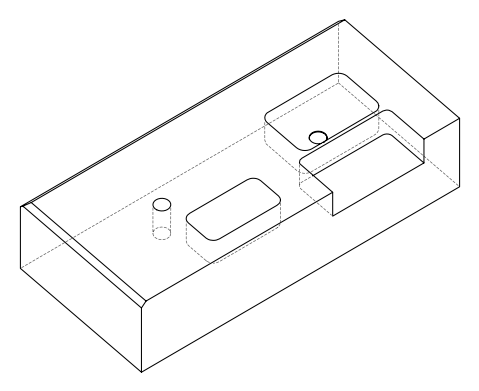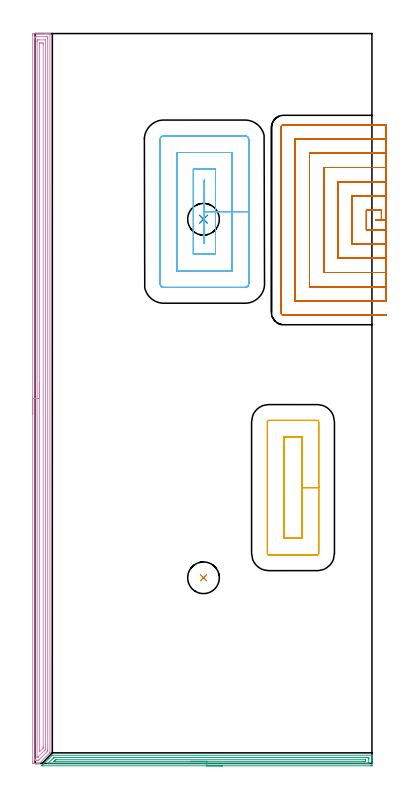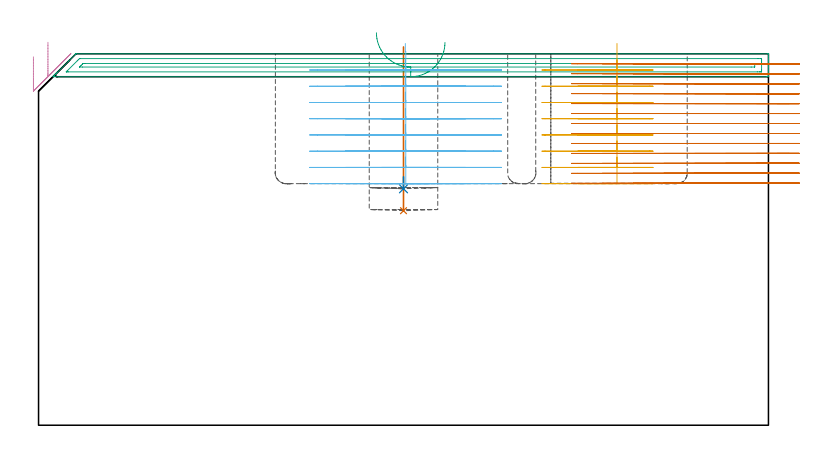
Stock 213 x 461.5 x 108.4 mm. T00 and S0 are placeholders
(PLAN: 7 operations, 3 tool changes, 89.5 min)
(1 INDEXABLE_INSERT_DRILL_BLIND_HOLE_FROM_SOLID | STEP1POCKET | NXT0302_011 | 0.19 min | 14289 mm3)
(2 INDEXABLE_INSERT_DRILL_BLIND_HOLE_FROM_SOLID_1 | STEP1POCKET_1 | NXT0302_011 | 0.02 min | 12283 mm3)
(3 AREA_MILL | FG_CHAMFER_SURFACE | UGT0205_001 | 5.11 min | 4756 mm3)
(4 AREA_MILL_1 | FG_CHAMFER_SURFACE_1 | UGT0205_001 | 14.96 min | 27243 mm3)
(5 MILL_RECTANGULAR_POCKET | POCKET_RECTANGULAR_STRAIGHT | UGT0201_095 | Follow Part, ap 5, ae 75% | 7.31 min | 203958 mm3)
(6 MILL_RECTANGULAR_POCKET_1 | POCKET_RECTANGULAR_STRAIGHT_1 | UGT0201_095 | Follow Part, ap 5, ae 75% | 13.21 min | 315866 mm3)
(7 MILL_SLOT | SLOT_PARTIAL_RECTANGULAR | NXT0201_011 | Follow Part, ap 3, ae 75% | 48.66 min | 316862 mm3)
(TOOL NXT0302_011 | Index. Insert Drill 20mm [880-D2000L25-05] | D20 PA176 FL100 Z2)
(TOOL UGT0205_001 | Chamfer Mill 20 x 3 x 45 deg. | D20 FL50 Z2)
(TOOL UGT0201_095 | End mill 20 mm | D20 R3 FL38 Z4)
(TOOL NXT0201_011 | ENDMILL 12mm [2P460-1200-NA 1630] | D12 FL38 Z6)
(OP 1 INDEXABLE_INSERT_DRILL_BLIND_HOLE_FROM_SOLID)
G17 G21 G94 G90
T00 M6
G54
G17 G0 G90 X106.5 Y117.4 S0 M3
G43 Z118.4 H1
G94 G81 G98 Z62.6 F250. R110.4
G80
M5
M2
(OP 2 INDEXABLE_INSERT_DRILL_BLIND_HOLE_FROM_SOLID_1)
G17 G21 G94 G90
T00 M6
G54
G17 G0 G90 X106.5 Y344.1 S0 M3
G43 Z118.4 H1
G94 G81 G98 Z69. F250. R72.5
G80
M5
M2
(OP 3 AREA_MILL)
G17 G21 G94 G90
T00 M6
G54
G17 G0 G90 X118.6 Y-1.5 S1061 M3
G43 Z118.4 H0
Z111.7
G94 G1 X118.562 Z110.828 F250.
X118.448 Z109.964
X118.259 Z109.112
X117.997 Z108.28
X117.663 Z107.474
X117.26 Z106.7
X116.791 Z105.964
X116.26 Z105.272
X115.671 Z104.629
X115.028 Z104.04
X114.336 Z103.508
X113.6 Z103.04
X112.826 Z102.637
X112.02 Z102.303
X111.188 Z102.041
X110.336 Z101.852
X109.472 Z101.738
X108.6 Z101.7
X4.514
X4.341 Y-1.498 Z101.702
X4.259 Y-1.496 Z101.704
X4.212 Y-1.491 Z101.706
X4.341 Y-1.358 Z101.84
X4.5 Y-1.198 Z101.997
X4.654 Y-1.045 Z102.153
X4.787 Y-0.912 Z102.285
X4.935 Y-0.762 Z102.433
X5.08 Y-0.619 Z102.578
X5.232 Y-0.467 Z102.731
X5.371 Y-0.327 Z102.869
X8.797 Y3.097 Z106.296
X10.638 Y4.938 Z108.138
X10.85 Y5.147 Z108.343
X10.905 Y5.196 Z108.389
X11.024 Y5.2 Z108.4
X212.859
X212.99 Y5.198 Z108.389
X212.996 Y5.107 Z108.299
X213. Y5.009 Z108.208
Y4.347 Z107.546
Y3.707 Z106.906
Y3.156 Z106.352
Y2.881 Z106.077
Y2.285 Z105.482
Y2.01 Z105.207
Y1.415 Z104.609
Y-0.9 Z102.296
X212.995 Y-1.198 Z101.998
X212.99 Y-1.493 Z101.703
X212.72 Y-1.497 Z101.701
X212.413 Y-1.5 Z101.7
X108.6
Y-0.086 Z103.114
X8.684 Y-0.085 Z103.115
X8.351 Y-0.084 Z103.116
X8.099 Y-0.081 Z103.119
X8.085 Y-0.079 Z103.121
X8.089 Y-0.071 Z103.129
X8.112 Y-0.043 Z103.157
X8.351 Y0.201 Z103.401
X11.306 Y3.156 Z106.356
X11.609 Y3.456 Z106.656
X11.915 Y3.756 Z106.956
X11.951 Y3.779 Z106.979
X11.978 Y3.781 Z106.981
X12.039 Y3.784 Z106.984
X12.163 Y3.785 Z106.985
X209.987 Y3.786 Z106.986
X210.631 Y3.784 Z106.984
X210.882 Y3.782 Z106.982
X210.964 Y3.779 Z106.979
X210.991 Y3.772 Z106.972
X210.993 Y3.757 Z106.957
X210.998 Y3.668 Z106.868
X211. Y3.156 Z106.356
Y2.796 Z105.996
Y0.544 Z103.744
X210.999 Y0.184 Z103.384
X210.996 Y0.064 Z103.264
X210.99 Y-0.032 Z103.168
X210.984 Y-0.079 Z103.121
X210.953 Y-0.08 Z103.12
X210.631 Y-0.084 Z103.116
X210.384 Y-0.085 Z103.115
X209.74 Y-0.086 Z103.114
X108.6
Y1.329 Z104.529
X12.807
X11.999 Y1.333 Z104.533
X11.99 Y1.335 Z104.535
X11.971 Y1.36 Z104.56
X12.022 Y1.415 Z104.615
X12.407 Y1.805 Z105.005
X12.807 Y2.207 Z105.407
X12.847 Y2.246 Z105.446
X12.893 Y2.285 Z105.485
X12.997 Y2.364 Z105.564
X13.61 Y2.371 Z105.571
X208.761
X208.849 Y2.37 Z105.57
X208.937 Y2.367 Z105.567
X208.987 Y2.365 Z105.565
X208.992 Y2.334 Z105.534
X208.995 Y2.285 Z105.485
X208.999 Y2.139 Z105.339
X208.992 Y1.415 Z104.615
X208.99 Y1.346 Z104.546
X208.931 Y1.335 Z104.535
X207.958 Y1.328 Z104.528
X108.6 Y1.329 Z104.529
X107.728 Z104.567
X106.863 Z104.68
X106.012 Z104.869
X105.18 Z105.132
X104.374 Z105.465
X103.6 Z105.868
X102.864 Z106.337
X102.172 Z106.868
X101.529 Z107.457
X100.94 Z108.101
X100.408 Z108.793
X99.94 Z109.529
X99.537 Z110.302
X99.203 Z111.108
X98.941 Z111.94
X98.752 Z112.792
X98.638 Z113.657
X98.6 Z114.529
G0 Z118.4
M5
M2
(OP 4 AREA_MILL_1)
G17 G21 G94 G90
T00 M6
G54
G17 G0 G90 X-1.5 Y220.75 S1061 M3
G43 Z118.4 H0
Z107.5
G94 G1 Y220.788 Z106.628 F250.
Y220.902 Z105.764
Y221.091 Z104.912
Y221.353 Z104.08
Y221.687 Z103.274
Y222.09 Z102.5
Y222.558 Z101.764
Y223.09 Z101.072
Y223.679 Z100.429
Y224.322 Z99.84
Y225.014 Z99.308
Y225.75 Z98.84
Y226.524 Z98.437
Y227.33 Z98.103
Y228.162 Z97.841
Y229.014 Z97.652
Y229.878 Z97.538
Y230.75 Z97.5
Y460.546
X-1.499 Y460.877 Z97.501
X-1.494 Y461.433 Z97.504
X-1.492 Y461.492 Z97.506
X-0.94 Y461.5 Z98.057
X6.173 Z105.168
X7.601 Z106.597
X7.951 Z106.946
X8.652 Z107.652
X8.959 Z107.959
X9.357 Y461.492 Z108.348
X9.397 Y461.49 Z108.388
X9.4 Y461.324 Z108.4
Y6.879
X9.399 Y6.706 Z108.385
X9.337 Y6.636 Z108.334
X2.913 Y0.211 Z101.909
X2.725 Y0.027 Z101.721
X2.693 Y0.003 Z101.688
X2.535 Y0. Z101.534
X1.727 Z100.721
X-0.401 Z98.596
X-0.94 Y0.001 Z98.055
X-1.177 Y0.003 Z97.819
X-1.491 Y0.008 Z97.505
X-1.493 Y0.068 Z97.503
X-1.498 Y0.623 Z97.502
X-1.5 Y1.185 Z97.5
Y230.75
X-0.086 Z98.914
Y458.196
X-0.084 Y459.09 Z98.916
X-0.083 Y459.121 Z98.917
X-0.051 Y459.49 Z98.949
X0.432 Y459.498 Z99.432
X0.838 Y459.499 Z99.838
X1.319 Y459.5 Z100.319
X7.062 Y459.499 Z106.062
X7.546 Y459.497 Z106.546
X7.951 Y459.49 Z106.951
X7.982 Y459.09 Z106.982
X7.984 Y459.057 Z106.984
X7.986 Y458.196 Z106.986
Y8.632
X7.981 Y7.772 Z106.981
X7.98 Y7.744 Z106.98
X7.972 Y7.731 Z106.972
X7.951 Y7.705 Z106.951
X7.541 Y7.291 Z106.541
X7.129 Y6.879 Z106.129
X2.616 Y2.366 Z101.616
X2.331 Y2.09 Z101.331
X2.251 Y2.013 Z101.251
X2.13 Y2.005 Z101.13
X1.727 Y2.002 Z100.727
X1.246 Y2. Z100.246
X0.838 Y2.001 Z99.838
X0.354 Y2.003 Z99.354
X-0.051 Y2.01 Z98.949
X-0.082 Y2.41 Z98.918
X-0.084 Y2.443 Z98.916
X-0.086 Y3.304 Z98.914
Y230.75
X1.328 Z100.328
X1.329 Y456.409 Z100.329
X1.331 Y456.807 Z100.331
X1.335 Y457.302 Z100.335
X1.341 Y457.49 Z100.341
X1.533 Y457.497 Z100.533
X1.727 Y457.499 Z100.727
X2.42 Y457.5 Z101.42
X6.37 Y457.499 Z105.37
X6.501 Y457.497 Z105.501
X6.548 Y457.493 Z105.548
X6.566 Y457.488 Z105.566
X6.567 Y457.483 Z105.567
X6.57 Y457.436 Z105.57
X6.571 Y457.302 Z105.571
Y9.56
X6.57 Y9.161 Z105.57
X6.567 Y8.913 Z105.567
X6.565 Y8.794 Z105.565
X6.457 Y8.666 Z105.457
X6.318 Y8.52 Z105.318
X6.173 Y8.373 Z105.173
X5.874 Y8.073 Z104.874
X1.997 Y4.198 Z100.997
X1.858 Y4.066 Z100.858
X1.815 Y4.026 Z100.815
X1.727 Y4.01 Z100.727
X1.53 Y4.005 Z100.53
X1.399 Y4.004 Z100.399
X1.352 Y4.007 Z100.352
X1.334 Y4.011 Z100.334
X1.333 Y4.017 Z100.333
X1.33 Y4.064 Z100.33
X1.329 Y4.198 Z100.329
X1.328 Y230.75 Z100.328
X2.743 Z101.743
Y454.621
X2.747 Y455.383 Z101.747
X2.75 Y455.488 Z101.75
X2.85 Y455.492 Z101.85
X3.068 Y455.496 Z102.068
X3.505 Y455.5 Z102.505
X4.395 Z103.395
X4.837 Y455.497 Z103.837
X5.051 Y455.493 Z104.051
X5.15 Y455.49 Z104.15
X5.157 Y454.621 Z104.157
Y10.453
X5.153 Y10.07 Z104.153
X5.15 Y9.88 Z104.15
X5.139 Y9.799 Z104.139
X5.094 Y9.751 Z104.094
X4.91 Y9.56 Z103.91
X2.981 Y7.63 Z101.981
X2.868 Y7.519 Z101.868
X2.757 Y7.414 Z101.757
X2.751 Y7.41 Z101.751
X2.749 Y7.423 Z101.749
X2.746 Y7.496 Z101.746
X2.743 Y7.645 Z101.743
Y230.75
Y231.622 Z101.781
Y232.486 Z101.895
Y233.338 Z102.083
Y234.17 Z102.346
Y234.976 Z102.68
Y235.75 Z103.082
Y236.486 Z103.551
Y237.178 Z104.082
Y237.821 Z104.672
Y238.41 Z105.315
Y238.942 Z106.007
Y239.41 Z106.743
Y239.813 Z107.516
Y240.147 Z108.322
Y240.409 Z109.154
Y240.598 Z110.006
Y240.712 Z110.871
Y240.75 Z111.743
G0 Z118.4
M5
M2
(OP 5 MILL_RECTANGULAR_POCKET)
G17 G21 G94 G90
T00 M6
G54
G17 G0 G90 X168.8 Y145.523 S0 M3
G43 Z118.4 H0
Z111.4
G94 G1 Y174.4 Z103.662 F250.
Y206.4 F500.
X157.4
Y142.4
X168.8
Y174.4
X179.3
Y216.
G3 X178.4 Y216.9 R0.9
G1 X147.8
G3 X146.9 Y216. R0.9
G1 Y132.8
G3 X147.8 Y131.9 R0.9
G1 X178.4
G3 X179.3 Y132.8 R0.9
G1 Y174.4
Y175.4
G0 X168.8 Y145.523 Z106.662
G1 Y174.4 Z98.925 F250.
Y206.4 F500.
X157.4
Y142.4
X168.8
Y174.4
X179.3
Y216.
G3 X178.4 Y216.9 R0.9
G1 X147.8
G3 X146.9 Y216. R0.9
G1 Y132.8
G3 X147.8 Y131.9 R0.9
G1 X178.4
G3 X179.3 Y132.8 R0.9
G1 Y174.4
Y175.4
G0 X168.8 Y145.523 Z101.925
G1 Y174.4 Z94.187 F250.
Y206.4 F500.
X157.4
Y142.4
X168.8
Y174.4
X179.3
Y216.
G3 X178.4 Y216.9 R0.9
G1 X147.8
G3 X146.9 Y216. R0.9
G1 Y132.8
G3 X147.8 Y131.9 R0.9
G1 X178.4
G3 X179.3 Y132.8 R0.9
G1 Y174.4
Y175.4
G0 X168.8 Y145.523 Z97.187
G1 Y174.4 Z89.45 F250.
Y206.4 F500.
X157.4
Y142.4
X168.8
Y174.4
X179.3
Y216.
G3 X178.4 Y216.9 R0.9
G1 X147.8
G3 X146.9 Y216. R0.9
G1 Y132.8
G3 X147.8 Y131.9 R0.9
G1 X178.4
G3 X179.3 Y132.8 R0.9
G1 Y174.4
Y175.4
G0 X168.8 Y145.523 Z92.45
G1 Y174.4 Z84.712 F250.
Y206.4 F500.
X157.4
Y142.4
X168.8
Y174.4
X179.3
Y216.
G3 X178.4 Y216.9 R0.9
G1 X147.8
G3 X146.9 Y216. R0.9
G1 Y132.8
G3 X147.8 Y131.9 R0.9
G1 X178.4
G3 X179.3 Y132.8 R0.9
G1 Y174.4
Y175.4
G0 X168.8 Y145.523 Z87.712
G1 Y174.4 Z79.975 F250.
Y206.4 F500.
X157.4
Y142.4
X168.8
Y174.4
X179.3
Y216.
G3 X178.4 Y216.9 R0.9
G1 X147.8
G3 X146.9 Y216. R0.9
G1 Y132.8
G3 X147.8 Y131.9 R0.9
G1 X178.4
G3 X179.3 Y132.8 R0.9
G1 Y174.4
Y175.4
G0 X168.8 Y145.523 Z82.975
G1 Y174.4 Z75.237 F250.
Y206.4 F500.
X157.4
Y142.4
X168.8
Y174.4
X179.3
Y216.
G3 X178.4 Y216.9 R0.9
G1 X147.8
G3 X146.9 Y216. R0.9
G1 Y132.8
G3 X147.8 Y131.9 R0.9
G1 X178.4
G3 X179.3 Y132.8 R0.9
G1 Y174.4
Y175.4
G0 X168.8 Y145.523 Z78.237
G1 Y174.4 Z70.5 F250.
Y206.4 F500.
X157.4
Y142.4
X168.8
Y174.4
X179.3
Y216.
G3 X178.4 Y216.9 R0.9
G1 X147.8
G3 X146.9 Y216. R0.9
G1 Y132.8
G3 X147.8 Y131.9 R0.9
G1 X178.4
G3 X179.3 Y132.8 R0.9
G1 Y174.4
Y175.4
G0 Z118.4
M5
M2
(OP 6 MILL_RECTANGULAR_POCKET_1)
G17 G21 G94 G90
T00 M6
G54
G17 G0 G90 X107.03 Y337.697 S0 M3
G43 Z118.4 H0
Z111.4
G94 G1 Y328.93 Z109.051 F250.
X107.17 Z109.013
Y348.9 Z103.662
Y368.87 F500.
X107.03
Y328.93
X107.17
Y348.9
X114.1
Y375.8
X100.1
Y322.
X114.1
Y348.9
X124.6
Y386.3
X89.6
Y311.5
X124.6
Y348.9
X135.1
Y394.5
G3 X132.8 Y396.8 R2.3
G1 X81.4
G3 X79.1 Y394.5 R2.3
G1 Y303.3
G3 X81.4 Y301. R2.3
G1 X132.8
G3 X135.1 Y303.3 R2.3
G1 Y348.9
Y349.9
G0 X107.03 Y337.697 Z106.662
G1 Y328.93 Z104.313 F250.
X107.17 Z104.276
Y348.9 Z98.925
Y368.87 F500.
X107.03
Y328.93
X107.17
Y348.9
X114.1
Y375.8
X100.1
Y322.
X114.1
Y348.9
X124.6
Y386.3
X89.6
Y311.5
X124.6
Y348.9
X135.1
Y394.5
G3 X132.8 Y396.8 R2.3
G1 X81.4
G3 X79.1 Y394.5 R2.3
G1 Y303.3
G3 X81.4 Y301. R2.3
G1 X132.8
G3 X135.1 Y303.3 R2.3
G1 Y348.9
Y349.9
G0 X107.03 Y337.697 Z101.925
G1 Y328.93 Z99.576 F250.
X107.17 Z99.538
Y348.9 Z94.187
Y368.87 F500.
X107.03
Y328.93
X107.17
Y348.9
X114.1
Y375.8
X100.1
Y322.
X114.1
Y348.9
X124.6
Y386.3
X89.6
Y311.5
X124.6
Y348.9
X135.1
Y394.5
G3 X132.8 Y396.8 R2.3
G1 X81.4
G3 X79.1 Y394.5 R2.3
G1 Y303.3
G3 X81.4 Y301. R2.3
G1 X132.8
G3 X135.1 Y303.3 R2.3
G1 Y348.9
Y349.9
G0 X107.03 Y337.697 Z97.187
G1 Y328.93 Z94.838 F250.
X107.17 Z94.801
Y348.9 Z89.45
Y368.87 F500.
X107.03
Y328.93
X107.17
Y348.9
X114.1
Y375.8
X100.1
Y322.
X114.1
Y348.9
X124.6
Y386.3
X89.6
Y311.5
X124.6
Y348.9
X135.1
Y394.5
G3 X132.8 Y396.8 R2.3
G1 X81.4
G3 X79.1 Y394.5 R2.3
G1 Y303.3
G3 X81.4 Y301. R2.3
G1 X132.8
G3 X135.1 Y303.3 R2.3
G1 Y348.9
Y349.9
G0 X107.03 Y337.697 Z92.45
G1 Y328.93 Z90.101 F250.
X107.17 Z90.063
Y348.9 Z84.712
Y368.87 F500.
X107.03
Y328.93
X107.17
Y348.9
X114.1
Y375.8
X100.1
Y322.
X114.1
Y348.9
X124.6
Y386.3
X89.6
Y311.5
X124.6
Y348.9
X135.1
Y394.5
G3 X132.8 Y396.8 R2.3
G1 X81.4
G3 X79.1 Y394.5 R2.3
G1 Y303.3
G3 X81.4 Y301. R2.3
G1 X132.8
G3 X135.1 Y303.3 R2.3
G1 Y348.9
Y349.9
G0 X107.03 Y337.697 Z87.712
G1 Y328.93 Z85.363 F250.
X107.17 Z85.326
Y348.9 Z79.975
Y368.87 F500.
X107.03
Y328.93
X107.17
Y348.9
X114.1
Y375.8
X100.1
Y322.
X114.1
Y348.9
X124.6
Y386.3
X89.6
Y311.5
X124.6
Y348.9
X135.1
Y394.5
G3 X132.8 Y396.8 R2.3
G1 X81.4
G3 X79.1 Y394.5 R2.3
G1 Y303.3
G3 X81.4 Y301. R2.3
G1 X132.8
G3 X135.1 Y303.3 R2.3
G1 Y348.9
Y349.9
G0 X107.03 Y337.697 Z82.975
G1 Y328.93 Z80.626 F250.
X107.17 Z80.588
Y348.9 Z75.237
Y368.87 F500.
X107.03
Y328.93
X107.17
Y348.9
X114.1
Y375.8
X100.1
Y322.
X114.1
Y348.9
X124.6
Y386.3
X89.6
Y311.5
X124.6
Y348.9
X135.1
Y394.5
G3 X132.8 Y396.8 R2.3
G1 X81.4
G3 X79.1 Y394.5 R2.3
G1 Y303.3
G3 X81.4 Y301. R2.3
G1 X132.8
G3 X135.1 Y303.3 R2.3
G1 Y348.9
Y349.9
G0 X107.03 Y337.697 Z78.237
G1 Y328.93 Z75.888 F250.
X107.17 Z75.851
Y348.9 Z70.5
Y368.87 F500.
X107.03
Y328.93
X107.17
Y348.9
X114.1
Y375.8
X100.1
Y322.
X114.1
Y348.9
X124.6
Y386.3
X89.6
Y311.5
X124.6
Y348.9
X135.1
Y394.5
G3 X132.8 Y396.8 R2.3
G1 X81.4
G3 X79.1 Y394.5 R2.3
G1 Y303.3
G3 X81.4 Y301. R2.3
G1 X132.8
G3 X135.1 Y303.3 R2.3
G1 Y348.9
Y349.9
G0 Z118.4
M5
M2
(OP 7 MILL_SLOT)
G17 G21 G94 G90
T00 M6
G54
G17 G0 G90 X222. Y343.4 S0 M3
G43 Z118.4 H1
Z105.492
G94 G1 X219. F250.
X215.5 F500.
Y343.8
X219.
Y349.8
X209.5
Y337.4
X219.
X222. F250.
Y358.8
X219.
X200.5 F500.
Y328.4
X219.
X222. F250.
Y367.8
X219.
X191.5 F500.
Y319.4
X219.
X222. F250.
Y376.8
X219.
X182.5 F500.
Y310.4
X219.
X222. F250.
Y385.8
X219.
X173.5 F500.
Y301.4
X219.
X222. F250.
Y394.8
X219.
X164.5 F500.
Y292.4
X219.
X222. F250.
Y403.8
X219.
X157.2 F500.
G3 X155.5 Y402.1 R1.7
G1 Y285.1
G3 X157.2 Y283.4 R1.7
G1 X219.
X222. F250.
G0 Y343.4 Z102.585
G1 X219.
X215.5 F500.
Y343.8
X219.
Y349.8
X209.5
Y337.4
X219.
X222. F250.
Y358.8
X219.
X200.5 F500.
Y328.4
X219.
X222. F250.
Y367.8
X219.
X191.5 F500.
Y319.4
X219.
X222. F250.
Y376.8
X219.
X182.5 F500.
Y310.4
X219.
X222. F250.
Y385.8
X219.
X173.5 F500.
Y301.4
X219.
X222. F250.
Y394.8
X219.
X164.5 F500.
Y292.4
X219.
X222. F250.
Y403.8
X219.
X157.2 F500.
G3 X155.5 Y402.1 R1.7
G1 Y285.1
G3 X157.2 Y283.4 R1.7
G1 X219.
X222. F250.
G0 Y343.4 Z99.677
G1 X219.
X215.5 F500.
Y343.8
X219.
Y349.8
X209.5
Y337.4
X219.
X222. F250.
Y358.8
X219.
X200.5 F500.
Y328.4
X219.
X222. F250.
Y367.8
X219.
X191.5 F500.
Y319.4
X219.
X222. F250.
Y376.8
X219.
X182.5 F500.
Y310.4
X219.
X222. F250.
Y385.8
X219.
X173.5 F500.
Y301.4
X219.
X222. F250.
Y394.8
X219.
X164.5 F500.
Y292.4
X219.
X222. F250.
Y403.8
X219.
X157.2 F500.
G3 X155.5 Y402.1 R1.7
G1 Y285.1
G3 X157.2 Y283.4 R1.7
G1 X219.
X222. F250.
G0 Y343.4 Z96.769
G1 X219.
X215.5 F500.
Y343.8
X219.
Y349.8
X209.5
Y337.4
X219.
X222. F250.
Y358.8
X219.
X200.5 F500.
Y328.4
X219.
X222. F250.
Y367.8
X219.
X191.5 F500.
Y319.4
X219.
X222. F250.
Y376.8
X219.
X182.5 F500.
Y310.4
X219.
X222. F250.
Y385.8
X219.
X173.5 F500.
Y301.4
X219.
X222. F250.
Y394.8
X219.
X164.5 F500.
Y292.4
X219.
X222. F250.
Y403.8
X219.
X157.2 F500.
G3 X155.5 Y402.1 R1.7
G1 Y285.1
G3 X157.2 Y283.4 R1.7
G1 X219.
X222. F250.
G0 Y343.4 Z93.861
G1 X219.
X215.5 F500.
Y343.8
X219.
Y349.8
X209.5
Y337.4
X219.
X222. F250.
Y358.8
X219.
X200.5 F500.
Y328.4
X219.
X222. F250.
Y367.8
X219.
X191.5 F500.
Y319.4
X219.
X222. F250.
Y376.8
X219.
X182.5 F500.
Y310.4
X219.
X222. F250.
Y385.8
X219.
X173.5 F500.
Y301.4
X219.
X222. F250.
Y394.8
X219.
X164.5 F500.
Y292.4
X219.
X222. F250.
Y403.8
X219.
X157.2 F500.
G3 X155.5 Y402.1 R1.7
G1 Y285.1
G3 X157.2 Y283.4 R1.7
G1 X219.
X222. F250.
G0 Y343.4 Z90.954
G1 X219.
X215.5 F500.
Y343.8
X219.
Y349.8
X209.5
Y337.4
X219.
X222. F250.
Y358.8
X219.
X200.5 F500.
Y328.4
X219.
X222. F250.
Y367.8
X219.
X191.5 F500.
Y319.4
X219.
X222. F250.
Y376.8
X219.
X182.5 F500.
Y310.4
X219.
X222. F250.
Y385.8
X219.
X173.5 F500.
Y301.4
X219.
X222. F250.
Y394.8
X219.
X164.5 F500.
Y292.4
X219.
X222. F250.
Y403.8
X219.
X157.2 F500.
G3 X155.5 Y402.1 R1.7
G1 Y285.1
G3 X157.2 Y283.4 R1.7
G1 X219.
X222. F250.
G0 Y343.4 Z88.046
G1 X219.
X215.5 F500.
Y343.8
X219.
Y349.8
X209.5
Y337.4
X219.
X222. F250.
Y358.8
X219.
X200.5 F500.
Y328.4
X219.
X222. F250.
Y367.8
X219.
X191.5 F500.
Y319.4
X219.
X222. F250.
Y376.8
X219.
X182.5 F500.
Y310.4
X219.
X222. F250.
Y385.8
X219.
X173.5 F500.
Y301.4
X219.
X222. F250.
Y394.8
X219.
X164.5 F500.
Y292.4
X219.
X222. F250.
Y403.8
X219.
X157.2 F500.
G3 X155.5 Y402.1 R1.7
G1 Y285.1
G3 X157.2 Y283.4 R1.7
G1 X219.
X222. F250.
G0 Y343.4 Z85.138
G1 X219.
X215.5 F500.
Y343.8
X219.
Y349.8
X209.5
Y337.4
X219.
X222. F250.
Y358.8
X219.
X200.5 F500.
Y328.4
X219.
X222. F250.
Y367.8
X219.
X191.5 F500.
Y319.4
X219.
X222. F250.
Y376.8
X219.
X182.5 F500.
Y310.4
X219.
X222. F250.
Y385.8
X219.
X173.5 F500.
Y301.4
X219.
X222. F250.
Y394.8
X219.
X164.5 F500.
Y292.4
X219.
X222. F250.
Y403.8
X219.
X157.2 F500.
G3 X155.5 Y402.1 R1.7
G1 Y285.1
G3 X157.2 Y283.4 R1.7
G1 X219.
X222. F250.
G0 Y343.4 Z82.231
G1 X219.
X215.5 F500.
Y343.8
X219.
Y349.8
X209.5
Y337.4
X219.
X222. F250.
Y358.8
X219.
X200.5 F500.
Y328.4
X219.
X222. F250.
Y367.8
X219.
X191.5 F500.
Y319.4
X219.
X222. F250.
Y376.8
X219.
X182.5 F500.
Y310.4
X219.
X222. F250.
Y385.8
X219.
X173.5 F500.
Y301.4
X219.
X222. F250.
Y394.8
X219.
X164.5 F500.
Y292.4
X219.
X222. F250.
Y403.8
X219.
X157.2 F500.
G3 X155.5 Y402.1 R1.7
G1 Y285.1
G3 X157.2 Y283.4 R1.7
G1 X219.
X222. F250.
G0 Y343.4 Z79.323
G1 X219.
X215.5 F500.
Y343.8
X219.
Y349.8
X209.5
Y337.4
X219.
X222. F250.
Y358.8
X219.
X200.5 F500.
Y328.4
X219.
X222. F250.
Y367.8
X219.
X191.5 F500.
Y319.4
X219.
X222. F250.
Y376.8
X219.
X182.5 F500.
Y310.4
X219.
X222. F250.
Y385.8
X219.
X173.5 F500.
Y301.4
X219.
X222. F250.
Y394.8
X219.
X164.5 F500.
Y292.4
X219.
X222. F250.
Y403.8
X219.
X157.2 F500.
G3 X155.5 Y402.1 R1.7
G1 Y285.1
G3 X157.2 Y283.4 R1.7
G1 X219.
X222. F250.
G0 Y343.4 Z76.415
G1 X219.
X215.5 F500.
Y343.8
X219.
Y349.8
X209.5
Y337.4
X219.
X222. F250.
Y358.8
X219.
X200.5 F500.
Y328.4
X219.
X222. F250.
Y367.8
X219.
X191.5 F500.
Y319.4
X219.
X222. F250.
Y376.8
X219.
X182.5 F500.
Y310.4
X219.
X222. F250.
Y385.8
X219.
X173.5 F500.
Y301.4
X219.
X222. F250.
Y394.8
X219.
X164.5 F500.
Y292.4
X219.
X222. F250.
Y403.8
X219.
X157.2 F500.
G3 X155.5 Y402.1 R1.7
G1 Y285.1
G3 X157.2 Y283.4 R1.7
G1 X219.
X222. F250.
G0 Y343.4 Z73.508
G1 X219.
X215.5 F500.
Y343.8
X219.
Y349.8
X209.5
Y337.4
X219.
X222. F250.
Y358.8
X219.
X200.5 F500.
Y328.4
X219.
X222. F250.
Y367.8
X219.
X191.5 F500.
Y319.4
X219.
X222. F250.
Y376.8
X219.
X182.5 F500.
Y310.4
X219.
X222. F250.
Y385.8
X219.
X173.5 F500.
Y301.4
X219.
X222. F250.
Y394.8
X219.
X164.5 F500.
Y292.4
X219.
X222. F250.
Y403.8
X219.
X157.2 F500.
G3 X155.5 Y402.1 R1.7
G1 Y285.1
G3 X157.2 Y283.4 R1.7
G1 X219.
X222. F250.
G0 Y343.4 Z70.6
G1 X219.
X215.5 F500.
Y343.8
X219.
Y349.8
X209.5
Y337.4
X219.
X222. F250.
Y358.8
X219.
X200.5 F500.
Y328.4
X219.
X222. F250.
Y367.8
X219.
X191.5 F500.
Y319.4
X219.
X222. F250.
Y376.8
X219.
X182.5 F500.
Y310.4
X219.
X222. F250.
Y385.8
X219.
X173.5 F500.
Y301.4
X219.
X222. F250.
Y394.8
X219.
X164.5 F500.
Y292.4
X219.
X222. F250.
Y403.8
X219.
X157.2 F500.
G3 X155.5 Y402.1 R1.7
G1 Y285.1
G3 X157.2 Y283.4 R1.7
G1 X219.
X222. F250.
G0 Z118.4
M5
M2
